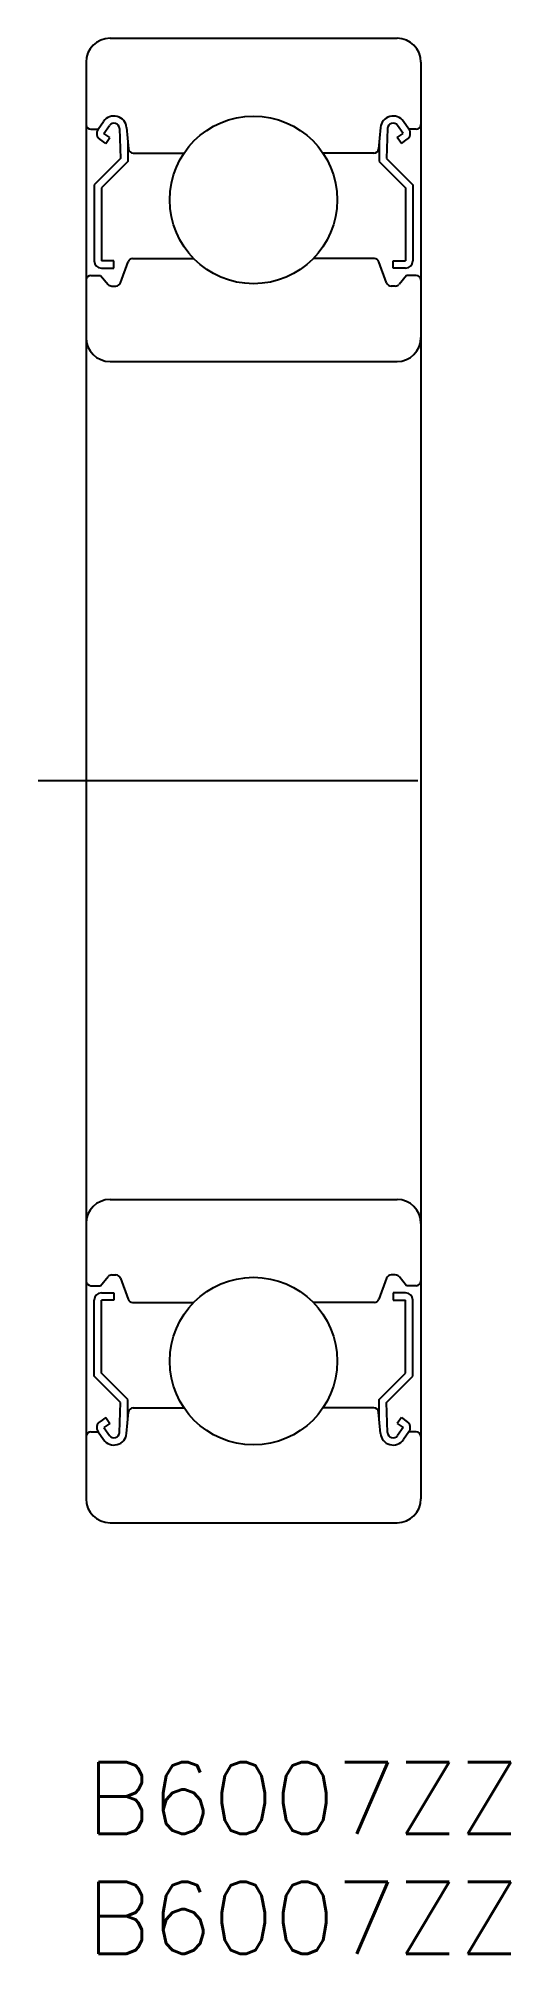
# Model space of a CAD drawing. Extents: x -2 to 17.7, y -8 to 72.
import ezdxf

# ---------------------------------------------------------------- set-up
doc = ezdxf.new("R2010")
doc.units = 0
doc.header["$LTSCALE"] = 0.5
doc.linetypes.add('CENTER', pattern=[50.8, 31.75, -6.35, 6.35, -6.35])
for name, color, linetype in [('MSM_CENTER', 1, 'CENTER'), ('MSM_CONTINUOUS', 7, 'CONTINUOUS'), ('MSM_PART_NUMBER', 7, 'CONTINUOUS')]:
    doc.layers.add(name, color=color, linetype=linetype)
doc.styles.get("Standard").update_dxf_attribs({"font": 'txt.shx', "height": 3, "bigfont": 'bigfont.shx'})

# ---------------------------------------------------------------- blocks, each defined once
blk = doc.blocks.new('*U3')
at = {"layer": 'MSM_PART_NUMBER'}
blk.add_text('B6007ZZ', height=3, dxfattribs=at).set_placement((0, -3))
blk = doc.blocks.new('*U4')
at = {"layer": 'MSM_PART_NUMBER'}
blk.add_text('B6007ZZ', height=3, dxfattribs=at).set_placement((0, -8))

msp = doc.modelspace()

# ---------------------------------------------------------------- linework, layer by layer
at = {"layer": 'MSM_CENTER'}
msp.add_line((-2.011, 41), (15.989, 41), dxfattribs=at)
at = {"layer": 'MSM_CONTINUOUS'}
for p, q in [((0.989, 72), (12.989, 72)), ((-0.011, 71), (-0.011, 11)), ((13.989, 71), (13.989, 11)), ((0.189, 68.2), (0.489, 68.2)), ((0.489, 68.2), (0.721, 68.53)), ((0.735, 68.028), (0.966, 68.357)), ((0.98, 67.855), (0.735, 68.028)), ((1.384, 68.234), (1.431, 66.974)), ((1.682, 68.272), (1.761, 67.382)), ((12.296, 68.272), (12.217, 67.382)), ((12.594, 68.234), (12.547, 66.974)), ((12.998, 67.855), (13.243, 68.028)), ((13.243, 68.028), (13.012, 68.357)), ((13.489, 68.2), (13.258, 68.53)), ((13.789, 68.2), (13.489, 68.2)), ((0.808, 67.61), (0.563, 67.782)), ((0.808, 67.61), (0.98, 67.855)), ((1.731, 67.721), (1.731, 66.85)), ((12.247, 67.721), (12.247, 66.85)), ((13.17, 67.61), (12.998, 67.855)), ((13.17, 67.61), (13.416, 67.782)), ((1.431, 66.974), (0.331, 65.874)), ((1.731, 66.85), (0.631, 65.75)), ((1.961, 67.2), (4.083, 67.2)), ((12.018, 67.2), (9.896, 67.2)), ((12.247, 66.85), (13.347, 65.75)), ((12.547, 66.974), (13.647, 65.874)), ((0.331, 65.874), (0.331, 62.7)), ((0.631, 65.75), (0.631, 62.7)), ((13.347, 65.75), (13.347, 62.7)), ((13.647, 65.874), (13.647, 62.7)), ((1.151, 62.7), (0.631, 62.7)), ((1.151, 62.4), (1.151, 62.7)), ((1.423, 61.781), (1.746, 62.668)), ((1.934, 62.8), (4.49, 62.8)), ((12.044, 62.8), (9.489, 62.8)), ((12.555, 61.781), (12.232, 62.668)), ((12.827, 62.7), (13.347, 62.7)), ((12.827, 62.4), (12.827, 62.7)), ((0.189, 62.1), (0.589, 62.1)), ((0.589, 62.1), (0.907, 61.721)), ((0.631, 62.4), (1.151, 62.4)), ((1.06, 61.65), (1.235, 61.65)), ((12.918, 61.65), (12.743, 61.65)), ((13.347, 62.4), (12.827, 62.4)), ((13.389, 62.1), (13.072, 61.721)), ((13.789, 62.1), (13.389, 62.1)), ((0.989, 58.5), (12.989, 58.5)), ((0.989, 23.5), (12.989, 23.5)), ((0.589, 19.9), (0.907, 20.279)), ((1.06, 20.35), (1.235, 20.35)), ((1.423, 20.219), (1.746, 19.332)), ((12.555, 20.219), (12.232, 19.332)), ((12.918, 20.35), (12.743, 20.35)), ((13.389, 19.9), (13.072, 20.279)), ((0.189, 19.9), (0.589, 19.9)), ((0.331, 16.126), (0.331, 19.3)), ((0.631, 19.6), (1.151, 19.6)), ((0.631, 16.25), (0.631, 19.3)), ((1.151, 19.3), (0.631, 19.3)), ((1.151, 19.6), (1.151, 19.3)), ((1.934, 19.2), (4.49, 19.2)), ((12.044, 19.2), (9.489, 19.2)), ((13.347, 19.6), (12.827, 19.6)), ((12.827, 19.6), (12.827, 19.3)), ((12.827, 19.3), (13.347, 19.3)), ((13.347, 16.25), (13.347, 19.3)), ((13.789, 19.9), (13.389, 19.9)), ((13.647, 16.126), (13.647, 19.3)), ((1.431, 15.026), (0.331, 16.126)), ((1.731, 15.15), (0.631, 16.25)), ((12.247, 15.15), (13.347, 16.25)), ((12.547, 15.026), (13.647, 16.126)), ((1.384, 13.766), (1.431, 15.026)), ((1.682, 13.728), (1.761, 14.618)), ((1.731, 14.279), (1.731, 15.15)), ((1.961, 14.8), (4.083, 14.8)), ((12.018, 14.8), (9.896, 14.8)), ((12.296, 13.728), (12.217, 14.618)), ((12.247, 14.279), (12.247, 15.15)), ((12.594, 13.766), (12.547, 15.026)), ((0.189, 13.8), (0.489, 13.8)), ((0.489, 13.8), (0.721, 13.47)), ((0.808, 14.39), (0.563, 14.218)), ((0.98, 14.145), (0.735, 13.972)), ((0.735, 13.972), (0.966, 13.643)), ((0.808, 14.39), (0.98, 14.145)), ((13.17, 14.39), (12.998, 14.145)), ((12.998, 14.145), (13.243, 13.972)), ((13.243, 13.972), (13.012, 13.643)), ((13.17, 14.39), (13.416, 14.218)), ((13.489, 13.8), (13.258, 13.47)), ((13.789, 13.8), (13.489, 13.8)), ((0.989, 10), (12.989, 10))]:
    msp.add_line(p, q, dxfattribs=at)
for centre in [(6.989, 65.25), (6.989, 16.75)]:
    msp.add_circle(centre, 3.5, dxfattribs=at)
for centre, radius, start, end in [((0.989, 71), 1, 90, 180), ((12.989, 71), 1, 0, 90), ((0.189, 68.4), 0.2, 180, 270), ((0.735, 68.027), 0.3, 144.93555, 235.03769), ((1.155, 68.225), 0.53, 5.06514, 144.93555), ((1.155, 68.225), 0.23, 2.13108, 144.93555), ((12.824, 68.225), 0.53, 35.06445, 174.93486), ((12.824, 68.225), 0.23, 35.06445, 177.86892), ((13.244, 68.027), 0.3, 304.96231, 35.06445), ((13.789, 68.4), 0.2, 270, 0), ((1.961, 67.4), 0.2, 185.06514, 270), ((12.018, 67.4), 0.2, 270, 354.93486), ((0.631, 62.7), 0.3, 180, 270), ((1.934, 62.6), 0.2, 90, 159.97033), ((12.044, 62.6), 0.2, 20.02967, 90), ((13.347, 62.7), 0.3, 270, 0), ((0.189, 61.9), 0.2, 90, 180), ((1.06, 61.85), 0.2, 219.99908, 270), ((1.235, 61.85), 0.2, 270, 339.97033), ((12.743, 61.85), 0.2, 200.02967, 270), ((12.918, 61.85), 0.2, 270, 320.00092), ((13.789, 61.9), 0.2, 0, 90), ((0.989, 59.5), 1, 180, 270), ((12.989, 59.5), 1, 270, 0), ((0.989, 22.5), 1, 90, 180), ((12.989, 22.5), 1, 0, 90), ((0.189, 20.1), 0.2, 180, 270), ((1.06, 20.15), 0.2, 90, 140.00092), ((1.235, 20.15), 0.2, 20.02967, 90), ((12.743, 20.15), 0.2, 90, 159.97033), ((12.918, 20.15), 0.2, 39.99908, 90), ((13.789, 20.1), 0.2, 270, 0), ((0.631, 19.3), 0.3, 90, 180), ((1.934, 19.4), 0.2, 200.02967, 270), ((12.044, 19.4), 0.2, 270, 339.97033), ((13.347, 19.3), 0.3, 0, 90), ((1.961, 14.6), 0.2, 90, 174.93486), ((12.018, 14.6), 0.2, 5.06514, 90), ((0.189, 13.6), 0.2, 90, 180), ((0.735, 13.973), 0.3, 124.96231, 215.06445), ((1.155, 13.775), 0.53, 215.06445, 354.93486), ((1.155, 13.775), 0.23, 215.06445, 357.86892), ((12.824, 13.775), 0.53, 185.06514, 324.93555), ((12.824, 13.775), 0.23, 182.13108, 324.93555), ((13.244, 13.973), 0.3, 324.93555, 55.03769), ((13.789, 13.6), 0.2, 0, 90), ((0.989, 11), 1, 180, 270), ((12.989, 11), 1, 270, 0)]:
    msp.add_arc(centre, radius, start, end, dxfattribs=at)

# ---------------------------------------------------------------- block references
for name in ['*U3', '*U4']:
    msp.add_blockref(name, (0, 0), dxfattribs=at)

doc.saveas('drawing.dxf')
